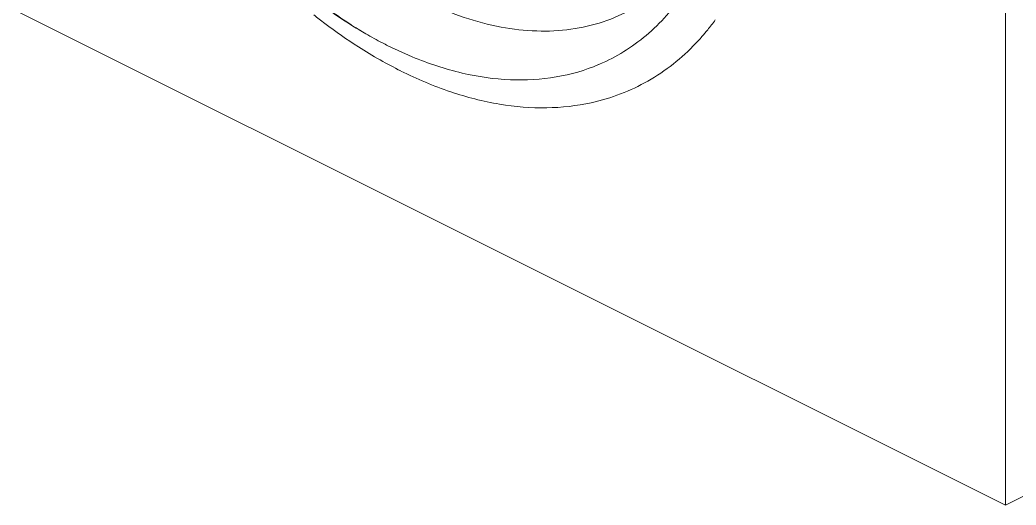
# Model space of a CAD drawing. Header units: millimetres. Extents: x 0 to 2524, y 0 to 1785.
# Drawn here: x 2011.8 to 2077.1, y 654.1 to 685.9 of the extents above; entities that cross this region are included whole.
import ezdxf

# ---------------------------------------------------------------- set-up
doc = ezdxf.new("R2010")
doc.units = ezdxf.units.MM
doc.header["$LTSCALE"] = 0.1
doc.layers.get('0').update_dxf_attribs({"lineweight": 13})

msp = doc.modelspace()

# ---------------------------------------------------------------- linework, layer by layer
for p, q in [((2076.4, 654.072), (2076.4, 798.178)), ((2076.4, 654.072), (1899.906, 742.319)), ((2037.546, 683.46), (2035.954, 684.188)), ((2076.4, 654.072), (2079.228, 655.486))]:
    msp.add_line(p, q)
for centre, radius, start, end in [((2044.687, 695.129), 15.721, 320.97693, 323.95927), ((2045.059, 694.828), 15.242, 318.78073, 320.97692), ((2045.314, 694.606), 14.905, 317.39016, 318.77739), ((2051.257, 711.08), 32.003, 237.40768, 240.39049), ((2045.459, 694.473), 14.707, 316.52762, 317.38891), ((2050.145, 709.142), 29.769, 240.4081, 243.37274), ((2044.99, 694.178), 12.196, 292.96329, 293.2851)]:
    msp.add_arc(centre, radius, start, end)
for points, knots in [([(2018.795, 711.935), (2019.495, 709.746), (2021.224, 705.46), (2024.648, 699.518), (2028.764, 694.281), (2033.362, 690.016), (2037.528, 687.38), (2040.888, 686.004), (2043.307, 685.362), (2045.663, 685.092), (2047.924, 685.201), (2050.058, 685.69), (2051.377, 686.268), (2051.997, 686.613)], [0, 0, 0, 0, 0.148098, 0.29656, 0.440536, 0.575702, 0.698898, 0.755629, 0.809125, 0.859684, 0.907827, 0.954295, 1, 1, 1, 1]), ([(2034.5, 684.973), (2033.936, 685.299), (2032.821, 686.014), (2031.19, 687.196), (2029.57, 688.488), (2028.522, 689.416), (2028.009, 689.905)], [0, 0, 0, 0, 0.239215, 0.486101, 0.739684, 1, 1, 1, 1]), ([(2034.501, 684.972), (2033.938, 685.297), (2031.628, 686.739), (2029.509, 688.477), (2028.01, 689.905)], [0, 0, 0, 0, 0.238987, 1, 1, 1, 1]), ([(2055.367, 687.643), (2054.661, 686.616), (2053.415, 685.209), (2051.429, 683.768), (2050.36, 683.211), (2049.811, 682.975)], [0, 0, 0, 0, 0.509597, 0.755809, 1, 1, 1, 1]), ([(2031.091, 686.21), (2031.33, 686.02), (2032.28, 685.286), (2033.265, 684.598), (2034.018, 684.116)], [0, 0, 0, 0, 0.254766, 1, 1, 1, 1]), ([(2035.954, 684.188), (2035.832, 684.249), (2035.341, 684.499), (2034.859, 684.765), (2034.5, 684.973)], [0, 0, 0, 0, 0.247116, 1, 1, 1, 1]), ([(2049.275, 680.453), (2049.926, 680.596), (2051.204, 680.976), (2053.011, 681.83), (2054.675, 682.953), (2055.667, 683.863), (2056.132, 684.354)], [0, 0, 0, 0, 0.249914, 0.497538, 0.746417, 1, 1, 1, 1]), ([(2049.748, 682.948), (2048.862, 682.573), (2046.956, 682.021), (2043.909, 681.852), (2040.712, 682.321), (2038.604, 683.021), (2037.546, 683.46)], [0, 0, 0, 0, 0.23047, 0.470406, 0.72563, 1, 1, 1, 1]), ([(2036.803, 682.53), (2037.857, 682.003), (2039.963, 681.11), (2043.183, 680.279), (2046.302, 680.02), (2048.318, 680.242), (2049.275, 680.453)], [0, 0, 0, 0, 0.274474, 0.531079, 0.771685, 1, 1, 1, 1])]:
    msp.add_open_spline(points, degree=3, knots=knots)

doc.saveas('drawing.dxf')
